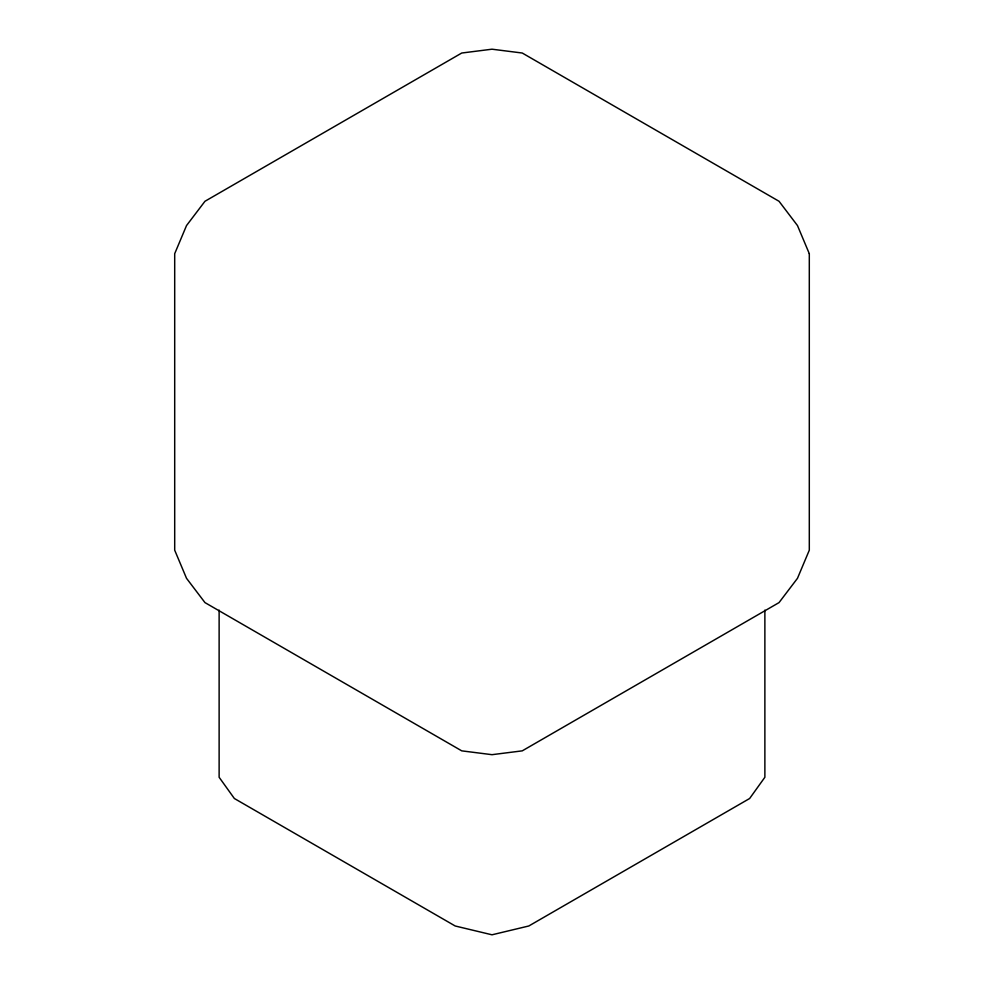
<?xml version="1.0" encoding="UTF-8"?>
<svg xmlns="http://www.w3.org/2000/svg" width="984" height="984" viewBox="0 0 984 984"><rect width="100%" height="100%" fill="white"/><g stroke="black" fill="none" stroke-linecap="round" stroke-linejoin="round"><path stroke-width="1.48" d="M764.875 610.117L764.875 777.262L749.636 798.504L528.802 925.993L492 934.8L455.198 925.993L234.364 798.504L219.125 777.262L219.125 610.117M809.303 253.688L809.303 550.191L797.483 578.309L779.033 602.602L522.258 750.854L492 754.679L461.742 750.854L204.967 602.602L186.517 578.309L174.697 550.191L174.697 253.688L186.517 225.57L204.967 201.277L461.742 53.025L492 49.2L522.258 53.025L779.033 201.277L797.483 225.57L809.303 253.688"/></g></svg>
